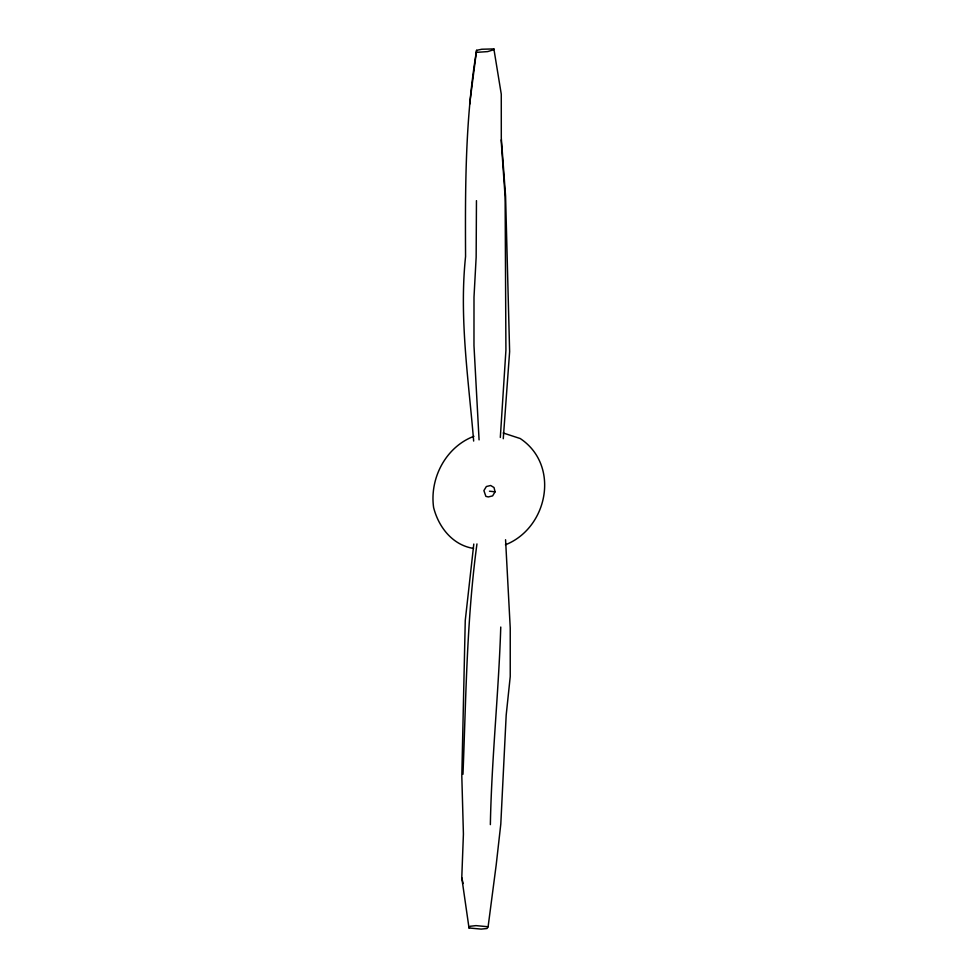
<?xml version="1.0" encoding="UTF-8"?>
<svg xmlns="http://www.w3.org/2000/svg" width="978" height="978" viewBox="0 0 978 978"><rect width="100%" height="100%" fill="white"/><g stroke="black" fill="none" stroke-linecap="round" stroke-linejoin="round"><path stroke-width="1.47" d="M476.457 200.649L476.152 257.19L474 297.104L473.975 345.601L479.073 439.88M500.76 627.045C498.67 692.974 491.628 758.622 490.357 824.625M505.565 539.734L510.235 628.035L510.235 676.568L506.188 715.101L500.797 824.063L496.188 864.98L488.108 926.753L487.032 928.513L481.164 929.1L469.012 927.975L461.775 877.718L463.413 834.075L461.812 776.129L465.259 620.468L473.792 544.049M462.973 774.27C466.078 697.387 466.592 620.321 476.958 543.927M500.32 437.459L505.919 350.222L505.125 196.957L501.139 139.891M503.267 438.719L509.624 351.628L505.577 196.138L501.298 138.069L501.274 94.181L493.878 48.924L481.787 49.242L476.579 50.33L476.262 52.384C465.161 119.817 465.198 188.363 465.565 256.517C459.085 318.119 468.596 379.745 473.658 441.066M469.636 104.291L476.579 50.33M493.878 48.924L493.34 49.841L487.716 51.59L476.262 52.384M495.076 491.812L492.619 495.883L488.315 496.934L485.895 496.384L483.89 490.601L486.359 486.531L490.65 485.491L494.012 487.521L495.076 491.812L489.489 491.213M469.012 927.975L470.051 926.276L475.956 925.628L488.108 926.753M473.927 436.286C445.834 446.885 429.476 478.242 433.609 507.509C438.596 527.179 452.582 545.149 473.548 548.426M505.418 544.795C547.912 528.047 560.418 465.284 520.21 438.535L503.157 432.973M461.775 877.718L463.083 883.525"/></g></svg>
